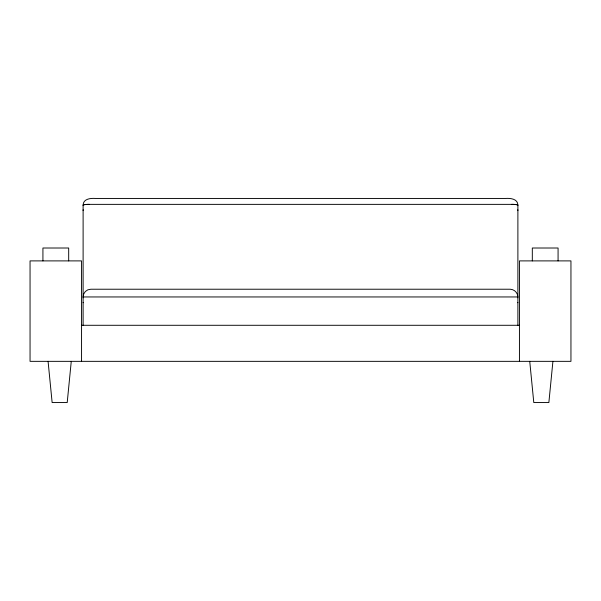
<?xml version="1.0" encoding="UTF-8"?>
<svg xmlns="http://www.w3.org/2000/svg" width="601" height="601" viewBox="0 0 601 601"><rect width="100%" height="100%" fill="white"/><g stroke="black" fill="none" stroke-linecap="round" stroke-linejoin="round"><path stroke-width="0.9" d="M71.264 361.344L67.207 402.557L52.137 402.557L48.08 361.344M552.92 361.344L548.863 402.557L533.793 402.557L529.736 361.344M83.111 325.284L83.111 205.091C83.239 198.826 90.571 198.097 95.319 198.443L505.681 198.443C510.429 198.097 517.762 198.826 517.889 205.091L517.889 325.284M81.563 325.284L519.437 325.284M558.074 260.894L558.074 248.01L532.313 248.01L532.313 260.894M519.437 361.344L519.437 260.894L570.95 260.894L570.95 361.344L30.05 361.344L30.05 260.894L81.563 260.894L81.563 361.344M68.687 260.894L68.687 248.01L42.926 248.01L42.926 260.894M517.769 297.645A6.183 0.864 0 0 1 517.889 297.811M517.889 302.543A6.183 0.864 0 0 1 517.769 302.709M83.231 302.709A6.183 0.864 0 0 1 83.111 302.543M83.111 297.811A6.183 0.864 0 0 1 83.231 297.645M511.706 204.363A6.183 0.864 0 0 1 517.889 205.226M517.889 209.952A6.183 0.864 0 0 1 517.769 210.125M83.231 210.125A6.183 0.864 0 0 1 83.111 209.952M83.111 205.226A6.183 0.864 0 0 1 89.294 204.363M517.889 205.091A5.251 0.729 0 0 0 512.638 204.363L88.362 204.363A5.251 0.729 0 0 0 83.111 205.091M517.889 210.087A5.251 0.729 0 0 1 517.792 210.23M83.208 210.23A5.251 0.729 0 0 1 83.111 210.087M83.697 293.994L83.111 296.954L517.889 296.954C517.807 292.8 514.313 289.306 510.166 289.224L90.834 289.224L87.881 289.81L85.372 291.485L83.697 293.994"/></g></svg>
